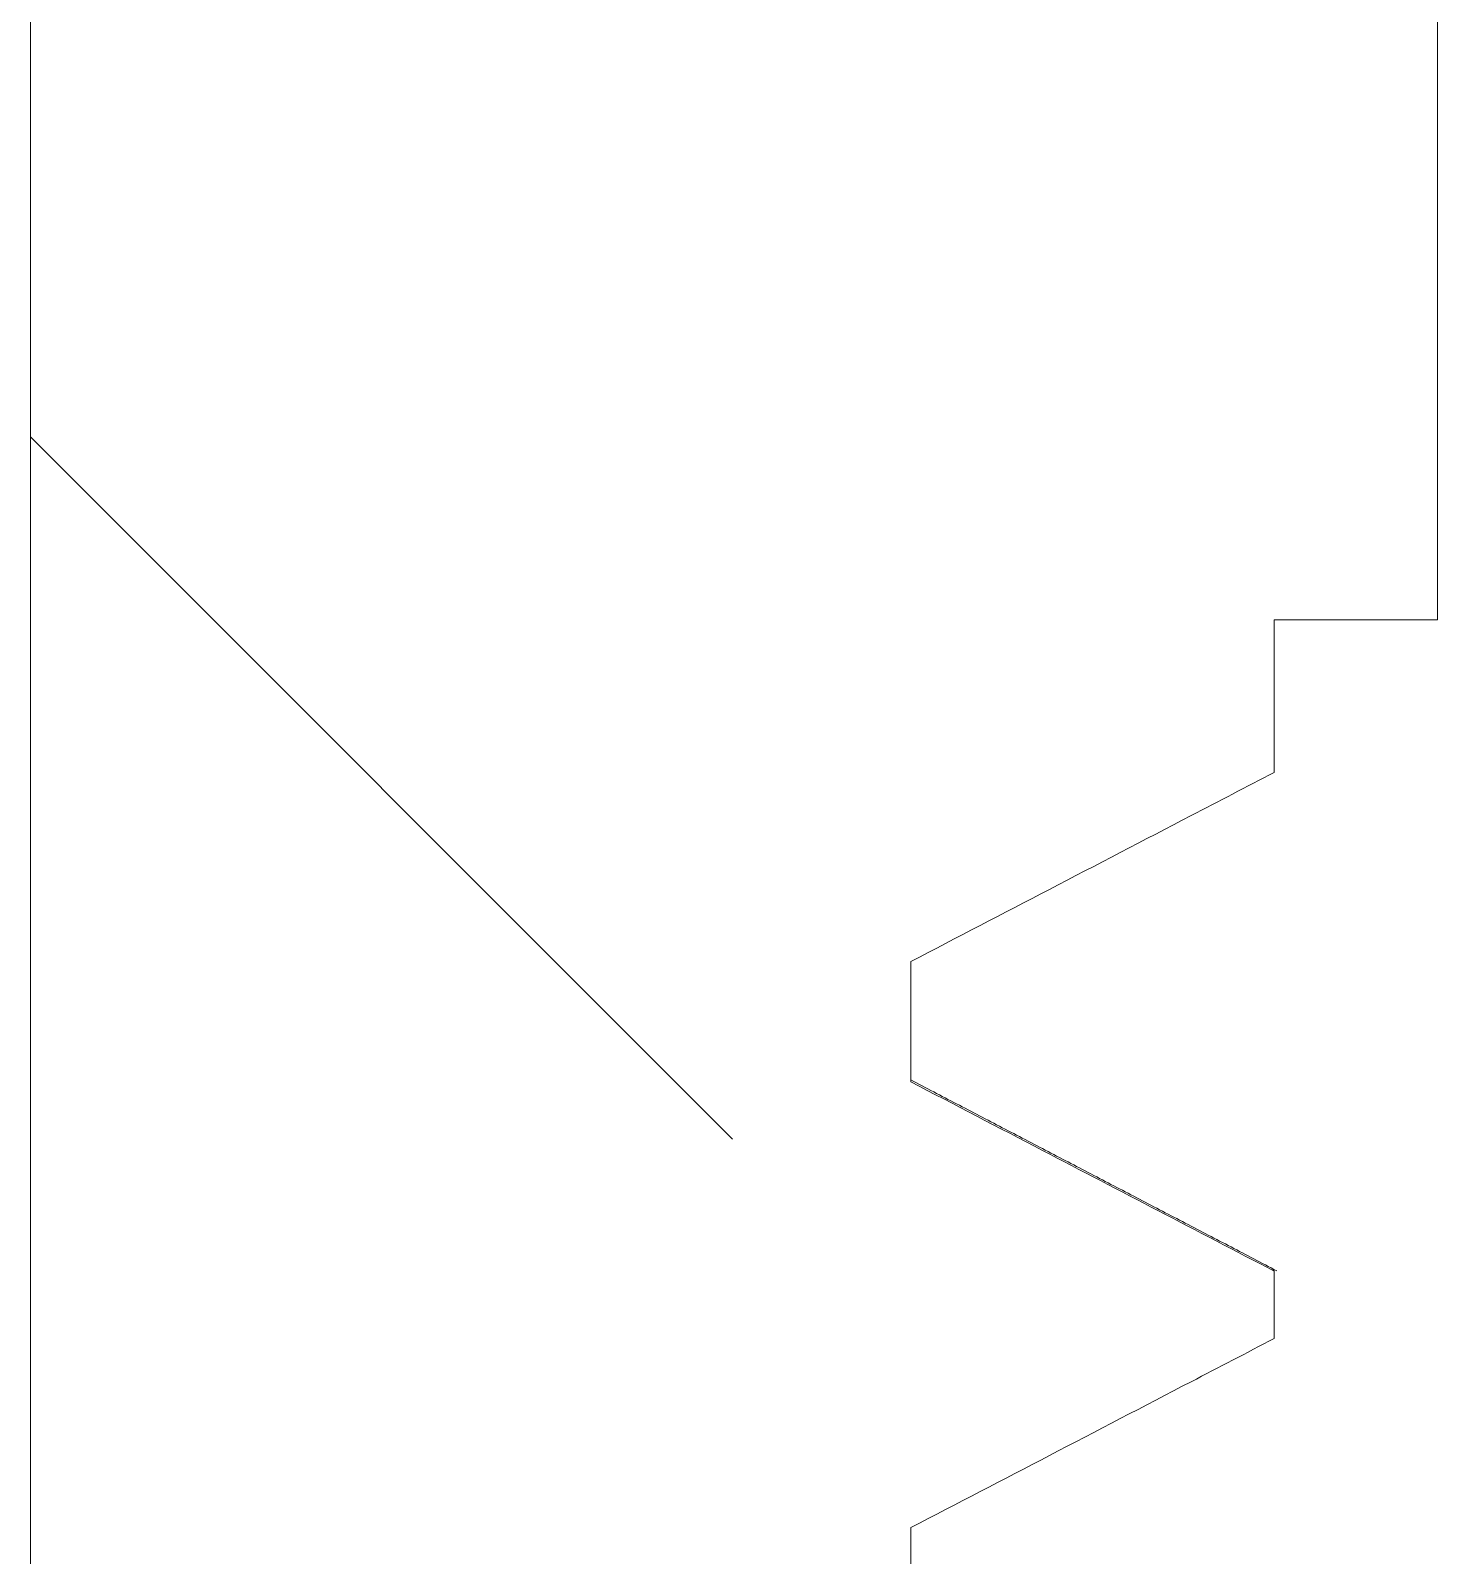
# Model space of a CAD drawing. Extents: x 10170 to 11010, y -16669 to -16075.
# Drawn here: x 10372.438 to 10376.938, y -16512.414 to -16507.539 of the extents above; entities that cross this region are included whole.
import ezdxf

# ---------------------------------------------------------------- set-up
doc = ezdxf.new("R2010")
doc.units = 0
doc.header["$MEASUREMENT"] = 0
doc.linetypes.add('HIDDEN2', pattern=[4.7625, 3.175, -1.5875])
doc.layers.get('0').update_dxf_attribs({"linetype": 'CONTINUOUS'})
doc.layers.add('1', color=4, linetype='HIDDEN2', lineweight=13)

# ---------------------------------------------------------------- blocks, each defined once
blk = doc.blocks.new('HATCH37')
at = {"color": 6, "lineweight": 13}
blk.add_line((249.6652, 566.5482), (252.9225, 563.2909), dxfattribs=at)

msp = doc.modelspace()

# ---------------------------------------------------------------- linework, layer by layer
at = {"layer": '1', "color": 7, "linetype": 'Continuous', "lineweight": 18}
for p, q in [((10372.43774, -16518.62325), (10372.43774, -16489.27795)), ((10376.93794, -16506.42325), (10376.93794, -16509.42325)), ((10376.93794, -16509.42325), (10376.41542, -16509.42325)), ((10376.41542, -16509.42325), (10376.41542, -16509.91072)), ((10375.25339, -16510.51535), (10375.25339, -16510.89994)), ((10376.41542, -16511.5051), (10376.41542, -16511.72072)), ((10375.25339, -16512.32535), (10375.25339, -16512.70994))]:
    msp.add_line(p, q, dxfattribs=at)
for points, knots in [([(10376.41542, -16509.91072), (10376.32698, -16509.95674), (10376.23854, -16510.00276), (10375.99895, -16510.12743), (10375.8478, -16510.20608), (10375.54889, -16510.3616), (10375.40114, -16510.43848), (10375.25339, -16510.51535)], [0, 0, 0, 0, 0.228325, 0.228325, 0.6185578, 0.6185578, 1, 1, 1, 1]), ([(10375.25339, -16510.89994), (10375.39392, -16510.97313), (10375.53446, -16511.04632), (10375.92181, -16511.24805), (10376.16861, -16511.37658), (10376.41542, -16511.5051)], [0, 0, 0, 0, 0.3628259, 0.3628259, 1, 1, 1, 1]), ([(10376.41542, -16511.72072), (10376.32698, -16511.76674), (10376.23854, -16511.81276), (10375.99895, -16511.93743), (10375.8478, -16512.01608), (10375.54889, -16512.1716), (10375.40114, -16512.24848), (10375.25339, -16512.32535)], [0, 0, 0, 0, 0.228325, 0.228325, 0.6185578, 0.6185578, 1, 1, 1, 1])]:
    msp.add_open_spline(points, degree=3, knots=knots, dxfattribs=at)
for points, degree in [([(10376.42394, -16511.50429), (10375.83864, -16511.1992), (10375.25339, -16510.89403)], 2), ([(10376.41543, -16511.50513), (10376.41433, -16511.50105), (10376.41004, -16511.49706), (10376.40254, -16511.49314)], 3)]:
    msp.add_open_spline(points, degree=degree, dxfattribs=at)

# ---------------------------------------------------------------- block references
at = {"layer": '1', "color": 6, "linetype": 'Continuous', "lineweight": 13}
msp.add_blockref('HATCH37', (10122.77258, -17075.38643), dxfattribs=at)

doc.saveas('drawing.dxf')
